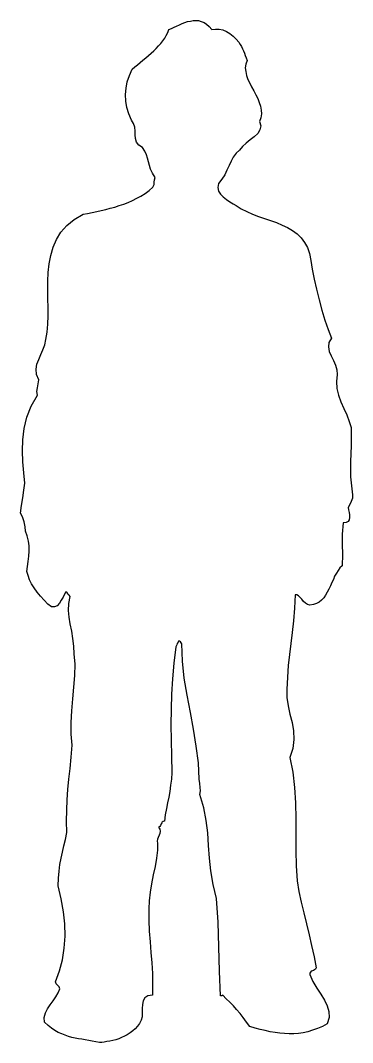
# Model space of a CAD drawing. Extents: x -3257 to 6743, y 13293 to 23293.
# Drawn here: x 1816 to 2342, y 15206 to 16824 of the extents above; entities that cross this region are included whole.
import ezdxf

# ---------------------------------------------------------------- set-up
doc = ezdxf.new("R2010")
doc.units = 0
doc.header["$LTSCALE"] = 1270
doc.header["$MEASUREMENT"] = 0
doc.layers.get('0').update_dxf_attribs({"linetype": 'CONTINUOUS'})

msp = doc.modelspace()

# ---------------------------------------------------------------- linework, layer by layer
at = {"linetype": 'Continuous'}
for p, q in [((2063.2, 16815.3), (2067.8, 16817.4)), ((2067.8, 16817.4), (2072, 16819.2)), ((2072, 16819.2), (2076.2, 16821)), ((2076.2, 16821), (2080.7, 16822.5)), ((2080.7, 16822.5), (2085.2, 16823.4)), ((2085.2, 16823.4), (2089.4, 16824.3)), ((2089.4, 16824.3), (2093.9, 16824.3)), ((2093.9, 16824.3), (2098.1, 16824)), ((2098.1, 16824), (2102.3, 16822.8)), ((2102.3, 16822.8), (2106.9, 16821)), ((2106.9, 16821), (2110.8, 16818.3)), ((2110.8, 16818.3), (2115, 16814.7)), ((2044.6, 16796.3), (2047, 16800.5)), ((2047, 16800.5), (2049.4, 16805)), ((2049.4, 16805), (2051.2, 16809.8)), ((2051.2, 16809.8), (2055.1, 16811.7)), ((2055.1, 16811.7), (2059.3, 16813.5)), ((2059.3, 16813.5), (2063.2, 16815.3)), ((2115, 16814.7), (2118.9, 16809.8)), ((2118.9, 16809.8), (2124.9, 16810.7)), ((2124.9, 16810.7), (2130.9, 16810.4)), ((2130.9, 16810.4), (2136.6, 16809.2)), ((2136.6, 16809.2), (2142.3, 16806.8)), ((2142.3, 16806.8), (2147.8, 16803.5)), ((2147.8, 16803.5), (2152.9, 16799.3)), ((2031.1, 16780.1), (2034.7, 16784)), ((2034.7, 16784), (2038.3, 16787.9)), ((2038.3, 16787.9), (2041.6, 16792.1)), ((2041.6, 16792.1), (2044.6, 16796.3)), ((2152.9, 16799.3), (2157.4, 16794.8)), ((2157.4, 16794.8), (2161.6, 16790)), ((2161.6, 16790), (2164, 16786.4)), ((2164, 16786.4), (2166.1, 16782.8)), ((2014.5, 16765), (2018.7, 16768.6)), ((2018.7, 16768.6), (2022.9, 16772.5)), ((2022.9, 16772.5), (2027.1, 16776.1)), ((2027.1, 16776.1), (2031.1, 16780.1)), ((2166.1, 16782.8), (2167.9, 16779.5)), ((2167.9, 16779.5), (2169.4, 16776.1)), ((2169.4, 16776.1), (2170.9, 16772.5)), ((2170.9, 16772.5), (2172.1, 16768.9)), ((2172.1, 16768.9), (2173.6, 16765.3)), ((1997.1, 16750.6), (2001.3, 16754.2)), ((2001.3, 16754.2), (2005.8, 16757.8)), ((2005.8, 16757.8), (2010, 16761.4)), ((2010, 16761.4), (2014.5, 16765)), ((2173, 16755.1), (2172.1, 16749.4)), ((2174.8, 16761.1), (2173, 16755.1)), ((2173.6, 16765.3), (2174.8, 16761.1)), ((1985.3, 16727.1), (1988.6, 16737)), ((1988.6, 16737), (1992.8, 16747)), ((1992.8, 16747), (1997.1, 16750.6)), ((2172.1, 16749.4), (2172.7, 16743.4)), ((2172.7, 16743.4), (2174.2, 16737.3)), ((2174.2, 16737.3), (2176.3, 16731)), ((1983.5, 16717.2), (1985.3, 16727.1)), ((2176.3, 16731), (2179, 16725)), ((2179, 16725), (2182.1, 16719)), ((2182.1, 16719), (2185.4, 16712.7)), ((1982.6, 16707), (1983.5, 16717.2)), ((1983.2, 16696.7), (1982.6, 16707)), ((2185.4, 16712.7), (2188.7, 16706.7)), ((2188.7, 16706.7), (2191.7, 16700.6)), ((1984.7, 16686.5), (1983.2, 16696.7)), ((1987.7, 16676.6), (1984.7, 16686.5)), ((2191.7, 16700.6), (2194.1, 16694.3)), ((2194.1, 16694.3), (2196.2, 16688.3)), ((2196.2, 16688.3), (2197.4, 16682.3)), ((1991.9, 16666.3), (1987.7, 16676.6)), ((2196.8, 16670.3), (2194.7, 16664.2)), ((2197.7, 16676.3), (2196.8, 16670.3)), ((2197.4, 16682.3), (2197.7, 16676.3)), ((1995.2, 16660.9), (1991.9, 16666.3)), ((1997.1, 16655.2), (1995.2, 16660.9)), ((1997.7, 16649.2), (1997.1, 16655.2)), ((2194.7, 16664.2), (2196.5, 16657.3)), ((2196.5, 16657.3), (2195.3, 16651)), ((1997.7, 16642.9), (1997.7, 16649.2)), ((1998.3, 16637.2), (1997.7, 16642.9)), ((2186.3, 16640.2), (2179.9, 16635.1)), ((2191.7, 16645.3), (2186.3, 16640.2)), ((2195.3, 16651), (2191.7, 16645.3)), ((2000.1, 16631.7), (1998.3, 16637.2)), ((2003.4, 16626.9), (2000.1, 16631.7)), ((2009.4, 16623.3), (2003.4, 16626.9)), ((2013.3, 16617.3), (2009.4, 16623.3)), ((2167.6, 16624.8), (2162.8, 16619.1)), ((2173.6, 16629.9), (2167.6, 16624.8)), ((2179.9, 16635.1), (2173.6, 16629.9)), ((2015.7, 16611.6), (2013.3, 16617.3)), ((2017.5, 16606.2), (2015.7, 16611.6)), ((2019, 16600.5), (2017.5, 16606.2)), ((2152.9, 16608), (2149.6, 16601.4)), ((2157.4, 16614), (2152.9, 16608)), ((2162.8, 16619.1), (2157.4, 16614)), ((2020.5, 16594.8), (2019, 16600.5)), ((2022.3, 16589), (2020.5, 16594.8)), ((2025, 16582.7), (2022.3, 16589)), ((2146.3, 16594.5), (2143, 16587.2)), ((2149.6, 16601.4), (2146.3, 16594.5)), ((2029.3, 16575.8), (2025, 16582.7)), ((2028.3, 16571.9), (2029.3, 16575.8)), ((2139.6, 16580), (2135.1, 16572.8)), ((2143, 16587.2), (2139.6, 16580)), ((2019.9, 16555), (2025.9, 16560.2)), ((2025.9, 16560.2), (2027.7, 16564.4)), ((2027.7, 16564.4), (2028, 16568)), ((2028, 16568), (2028.3, 16571.9)), ((2129.7, 16565.9), (2128.5, 16559.6)), ((2128.5, 16559.6), (2129.7, 16554.1)), ((2135.1, 16572.8), (2129.7, 16565.9)), ((1993.5, 16539.1), (2000.4, 16542.7)), ((2000.4, 16542.7), (2007, 16546.3)), ((2007, 16546.3), (2013.6, 16550.5)), ((2013.6, 16550.5), (2019.9, 16555)), ((2129.7, 16554.1), (2132.7, 16549.3)), ((2132.7, 16549.3), (2137.2, 16544.8)), ((2137.2, 16544.8), (2142.3, 16540.9)), ((2142.3, 16540.9), (2147.8, 16537.3)), ((1944.1, 16523.1), (1951.3, 16524.7)), ((1951.3, 16524.7), (1958.3, 16526.8)), ((1958.3, 16526.8), (1965.5, 16528.6)), ((1965.5, 16528.6), (1972.7, 16531)), ((1972.7, 16531), (1979.6, 16533.4)), ((1979.6, 16533.4), (1986.8, 16536.1)), ((1986.8, 16536.1), (1993.5, 16539.1)), ((2147.8, 16537.3), (2152.9, 16534)), ((2152.9, 16534), (2157.4, 16531)), ((2157.4, 16531), (2165.5, 16526.2)), ((2165.5, 16526.2), (2174.5, 16521.6)), ((1889.7, 16499.4), (1901.4, 16509)), ((1901.4, 16509), (1915.5, 16517.4)), ((1915.5, 16517.4), (1922.5, 16518.6)), ((1922.5, 16518.6), (1929.7, 16520.1)), ((1929.7, 16520.1), (1936.9, 16521.6)), ((1936.9, 16521.6), (1944.1, 16523.1)), ((2174.5, 16521.6), (2183.6, 16517.7)), ((2183.6, 16517.7), (2192.9, 16514.1)), ((2192.9, 16514.1), (2202.5, 16510.8)), ((2202.5, 16510.8), (2211.8, 16507.5)), ((1880.3, 16488.9), (1889.7, 16499.4)), ((2211.8, 16507.5), (2221.2, 16504.2)), ((2221.2, 16504.2), (2230.2, 16500.3)), ((2230.2, 16500.3), (2238.6, 16496.4)), ((2238.6, 16496.4), (2246.7, 16491.6)), ((1868, 16465.1), (1873.4, 16477.4)), ((1873.4, 16477.4), (1880.3, 16488.9)), ((2246.7, 16491.6), (2254, 16486.4)), ((2254, 16486.4), (2260.6, 16480.1)), ((2260.6, 16480.1), (2266, 16472.9)), ((1864.1, 16452.2), (1868, 16465.1)), ((2266, 16472.9), (2270.5, 16464.8)), ((2270.5, 16464.8), (2273.8, 16455.2)), ((1861.7, 16438.9), (1864.1, 16452.2)), ((2273.8, 16455.2), (2275.6, 16444.3)), ((2275.6, 16444.3), (2278, 16430.2)), ((1860.2, 16425.4), (1861.7, 16438.9)), ((2278, 16430.2), (2281.3, 16414.6)), ((1859.6, 16411.5), (1860.2, 16425.4)), ((1859.6, 16397.7), (1859.6, 16411.5)), ((2281.3, 16414.6), (2284.9, 16398.6)), ((1859.6, 16383.6), (1859.6, 16397.7)), ((2284.9, 16398.6), (2288.9, 16382.1)), ((1859.9, 16370), (1859.6, 16383.6)), ((2288.9, 16382.1), (2293.4, 16365.5)), ((1859.9, 16356.5), (1859.9, 16370)), ((2293.4, 16365.5), (2298.2, 16349.9)), ((1859.6, 16343.3), (1859.9, 16356.5)), ((2298.2, 16349.9), (2303.3, 16334.8)), ((1856.3, 16318.9), (1858.4, 16330.6)), ((1858.4, 16330.6), (1859.6, 16343.3)), ((2303.3, 16334.8), (2308.7, 16321.3)), ((1854.8, 16310.8), (1856.3, 16318.9)), ((2304.5, 16314.4), (2303.6, 16307.5)), ((2308.7, 16321.3), (2304.5, 16314.4)), ((1848.4, 16295.1), (1851.8, 16302.9)), ((1851.8, 16302.9), (1854.8, 16310.8)), ((2303.6, 16307.5), (2304.8, 16300.2)), ((2304.8, 16300.2), (2307.8, 16293)), ((1842.4, 16279.8), (1845.1, 16287.6)), ((1845.1, 16287.6), (1848.4, 16295.1)), ((2307.8, 16293), (2311.4, 16285.8)), ((2311.4, 16285.8), (2315, 16278.3)), ((1840.9, 16272), (1842.4, 16279.8)), ((1841.8, 16263.8), (1840.9, 16272)), ((2315, 16278.3), (2317.1, 16271.1)), ((2317.1, 16271.1), (2317.4, 16263.8)), ((1845.4, 16255.1), (1841.8, 16263.8)), ((1844.5, 16248.8), (1845.4, 16255.1)), ((2317.4, 16263.8), (2316.2, 16252.7)), ((2316.2, 16252.7), (2317.1, 16241.6)), ((1842.1, 16236.8), (1843, 16242.8)), ((1843, 16230.8), (1842.1, 16236.8)), ((1843, 16242.8), (1844.5, 16248.8)), ((2317.1, 16241.6), (2319.8, 16230.8)), ((1833.1, 16213.3), (1843, 16230.8)), ((2319.8, 16230.8), (2323.4, 16220.2)), ((2323.4, 16220.2), (2328, 16210)), ((1826.2, 16195.9), (1833.1, 16213.3)), ((2328, 16210), (2332.5, 16199.8)), ((1822, 16178.1), (1826.2, 16195.9)), ((2332.5, 16199.8), (2336.4, 16189.5)), ((2336.4, 16189.5), (2339.4, 16179.6)), ((1819.9, 16160.4), (1822, 16178.1)), ((2339.4, 16179.6), (2339.7, 16150.7)), ((1819.6, 16142.6), (1819.9, 16160.4)), ((1820.2, 16125.2), (1819.6, 16142.6)), ((2339.7, 16150.7), (2338.8, 16126.1)), ((1821.7, 16108), (1820.2, 16125.2)), ((2338.8, 16126.1), (2338.5, 16101.7)), ((1823.2, 16091.5), (1821.7, 16108)), ((1821.7, 16080.3), (1823.2, 16091.5)), ((2338.5, 16101.7), (2341.8, 16073.1)), ((1819.9, 16068.6), (1821.7, 16080.3)), ((2341.8, 16073.1), (2341.5, 16068)), ((1816.3, 16044.2), (1818.1, 16056.3)), ((1818.1, 16056.3), (1819.9, 16068.6)), ((2337.6, 16057.8), (2334.9, 16053)), ((2339.7, 16062.6), (2337.6, 16057.8)), ((2341.5, 16068), (2339.7, 16062.6)), ((1819.6, 16038.2), (1816.3, 16044.2)), ((2334.9, 16053), (2335.5, 16049.4)), ((2335.5, 16049.4), (2336.4, 16045.4)), ((2336.4, 16045.4), (2337, 16041.2)), ((2337, 16041.2), (2337, 16037)), ((1822.3, 16030.4), (1819.6, 16038.2)), ((1823.8, 16022.6), (1822.3, 16030.4)), ((1824.1, 16015.7), (1823.8, 16022.6)), ((2327.1, 16028.9), (2325.2, 16010.9)), ((2331.9, 16029.2), (2327.1, 16028.9)), ((2334.9, 16030.7), (2331.9, 16029.2)), ((2336.4, 16033.4), (2334.9, 16030.7)), ((2337, 16037), (2336.4, 16033.4)), ((1827.1, 16008.1), (1824.1, 16015.7)), ((1828.9, 16000), (1827.1, 16008.1)), ((2325.2, 16010.9), (2325.2, 15994.9)), ((1829.8, 15992.2), (1828.9, 16000)), ((1829.8, 15984.1), (1829.8, 15992.2)), ((2325.2, 15994.9), (2325.9, 15978.7)), ((1828.6, 15967.8), (1829.5, 15976)), ((1829.5, 15976), (1829.8, 15984.1)), ((2325.9, 15978.7), (2325.2, 15960.6)), ((1826.5, 15951.9), (1827.4, 15959.7)), ((1827.4, 15959.7), (1828.6, 15967.8)), ((2325.2, 15960.6), (2321.9, 15957.3)), ((1828.3, 15945.3), (1826.5, 15951.9)), ((1830.7, 15938.7), (1828.3, 15945.3)), ((2313.5, 15944.4), (2311.4, 15939.3)), ((2316.2, 15948.9), (2313.5, 15944.4)), ((2318.9, 15953.4), (2316.2, 15948.9)), ((2321.9, 15957.3), (2318.9, 15953.4)), ((1834, 15932), (1830.7, 15938.7)), ((1838.2, 15925.7), (1834, 15932)), ((1842.7, 15919.1), (1838.2, 15925.7)), ((2306.9, 15929), (2304.5, 15923.9)), ((2309, 15934.2), (2306.9, 15929)), ((2311.4, 15939.3), (2309, 15934.2)), ((1847.8, 15912.8), (1842.7, 15919.1)), ((1853.6, 15906.5), (1847.8, 15912.8)), ((1883.6, 15911.3), (1880.9, 15906.2)), ((1886.1, 15916.1), (1883.6, 15911.3)), ((1888.2, 15919.7), (1886.1, 15916.1)), ((1890, 15917.9), (1888.2, 15919.7)), ((1891.8, 15915.8), (1890, 15917.9)), ((1893.6, 15914), (1891.8, 15915.8)), ((1893, 15901.1), (1895.1, 15911.9)), ((1895.1, 15911.9), (1893.6, 15914)), ((2251.2, 15914.9), (2250, 15893.5)), ((2253.7, 15914.9), (2251.2, 15914.9)), ((2256.4, 15913.4), (2253.7, 15914.9)), ((2258.8, 15910.7), (2256.4, 15913.4)), ((2261.5, 15907.7), (2258.8, 15910.7)), ((2296.4, 15910.1), (2292.8, 15906.5)), ((2299.1, 15914.3), (2296.4, 15910.1)), ((2301.8, 15919.1), (2299.1, 15914.3)), ((2304.5, 15923.9), (2301.8, 15919.1)), ((1859.6, 15899.9), (1853.6, 15906.5)), ((1865.3, 15895.9), (1859.6, 15899.9)), ((1870.1, 15895.6), (1865.3, 15895.9)), ((1874.3, 15897.5), (1870.1, 15895.6)), ((1877.9, 15901.4), (1874.3, 15897.5)), ((1880.9, 15906.2), (1877.9, 15901.4)), ((1892.4, 15890.2), (1893, 15901.1)), ((2250, 15893.5), (2248.2, 15873.7)), ((2264.2, 15904.4), (2261.5, 15907.7)), ((2267.2, 15901.4), (2264.2, 15904.4)), ((2270.5, 15899.3), (2267.2, 15901.4)), ((2274.1, 15898.4), (2270.5, 15899.3)), ((2279.8, 15899.3), (2274.1, 15898.4)), ((2284.6, 15900.8), (2279.8, 15899.3)), ((2289.2, 15903.2), (2284.6, 15900.8)), ((2292.8, 15906.5), (2289.2, 15903.2)), ((1893.3, 15879.4), (1892.4, 15890.2)), ((1895.1, 15868.6), (1893.3, 15879.4)), ((1897.5, 15857.4), (1895.1, 15868.6)), ((2248.2, 15873.7), (2246.1, 15855.3)), ((1899.3, 15845.7), (1897.5, 15857.4)), ((1900.8, 15833.7), (1899.3, 15845.7)), ((2246.1, 15855.3), (2244, 15837.9)), ((1901.4, 15821.3), (1900.8, 15833.7)), ((2062.3, 15832.2), (2059, 15806.6)), ((2062.9, 15833.7), (2062.3, 15832.2)), ((2063.8, 15835.8), (2062.9, 15833.7)), ((2064.4, 15837.9), (2063.8, 15835.8)), ((2065.6, 15840), (2064.4, 15837.9)), ((2066.6, 15841.2), (2065.6, 15840)), ((2068.1, 15841.5), (2066.6, 15841.2)), ((2069.6, 15840.3), (2068.1, 15841.5)), ((2071.4, 15837), (2069.6, 15840.3)), ((2072.6, 15809.9), (2071.4, 15837)), ((2244, 15837.9), (2241.9, 15820.4)), ((1902.6, 15804.8), (1901.4, 15821.3)), ((2241.9, 15820.4), (2240.1, 15803)), ((1902.3, 15787), (1902.6, 15804.8)), ((2059, 15806.6), (2056.9, 15781.9)), ((2075.6, 15782.8), (2072.6, 15809.9)), ((2240.1, 15803), (2238.6, 15784.6)), ((1900.8, 15768.7), (1902.3, 15787)), ((2056.9, 15781.9), (2055.4, 15757.6)), ((2080.1, 15755.8), (2075.6, 15782.8)), ((2238.6, 15784.6), (2237.7, 15765.1)), ((1899, 15750), (1900.8, 15768.7)), ((2237.7, 15765.1), (2238, 15752.2)), ((1897.5, 15731.1), (1899, 15750)), ((2055.4, 15757.6), (2054.8, 15733.5)), ((2085.2, 15728.7), (2080.1, 15755.8)), ((2238, 15752.2), (2239.8, 15738.9)), ((2054.8, 15733.5), (2054.5, 15709.1)), ((2239.8, 15738.9), (2242.8, 15726)), ((1896.3, 15712.4), (1897.5, 15731.1)), ((2090.3, 15701.9), (2085.2, 15728.7)), ((2242.8, 15726), (2246.1, 15712.7)), ((1896.3, 15694.1), (1896.3, 15712.4)), ((2054.5, 15709.1), (2054.8, 15684.8)), ((2094.5, 15675.1), (2090.3, 15701.9)), ((2246.1, 15712.7), (2248.2, 15699.2)), ((2248.2, 15699.2), (2249.1, 15685.7)), ((1898.1, 15676.9), (1896.3, 15694.1)), ((2054.8, 15684.8), (2055.1, 15659.5)), ((2249.1, 15685.7), (2247.3, 15671.5)), ((1896.3, 15657.7), (1898.1, 15676.9)), ((2097.8, 15648.7), (2094.5, 15675.1)), ((2247.3, 15671.5), (2242.5, 15657.1)), ((1894.8, 15639.9), (1896.3, 15657.7)), ((2055.1, 15659.5), (2055.7, 15633.6)), ((2242.5, 15657.1), (2247.3, 15633.9)), ((1893, 15623.1), (1894.8, 15639.9)), ((2099, 15622.8), (2097.8, 15648.7)), ((1891.5, 15606.8), (1893, 15623.1)), ((2055.1, 15623.1), (2053.9, 15613.2)), ((2055.7, 15633.6), (2055.1, 15623.1)), ((2100.2, 15615.9), (2099, 15622.8)), ((2247.3, 15633.9), (2250, 15609.9)), ((1890.3, 15590.3), (1891.5, 15606.8)), ((2052.4, 15603.5), (2050.9, 15594.5)), ((2053.9, 15613.2), (2052.4, 15603.5)), ((2099.9, 15598.7), (2101.1, 15604.4)), ((2100.8, 15609.9), (2100.2, 15615.9)), ((2101.1, 15604.4), (2100.8, 15609.9)), ((2250, 15609.9), (2251.6, 15585.2)), ((1889.7, 15573.8), (1890.3, 15590.3)), ((2050.9, 15594.5), (2049.1, 15585.2)), ((2106.3, 15577.7), (2099.9, 15598.7)), ((1889.1, 15556.6), (1889.7, 15573.8)), ((2047.3, 15576.2), (2045.5, 15566.5)), ((2049.1, 15585.2), (2047.3, 15576.2)), ((2110.2, 15557.5), (2106.3, 15577.7)), ((2251.6, 15585.2), (2251.8, 15559.9)), ((1889.4, 15538.3), (1889.1, 15556.6)), ((2039.8, 15553.6), (2039.2, 15552.4)), ((2040.7, 15554.8), (2039.8, 15553.6)), ((2041.9, 15555.7), (2040.7, 15554.8)), ((2044, 15556.6), (2041.9, 15555.7)), ((2045.5, 15566.5), (2044, 15556.6)), ((2112.6, 15537.7), (2110.2, 15557.5)), ((2251.8, 15559.9), (2251.8, 15534.9)), ((1887.3, 15527.4), (1889.4, 15538.3)), ((2036.8, 15548.2), (2034.7, 15547)), ((2034.7, 15547), (2036.8, 15543.7)), ((2036.8, 15537.1), (2035.6, 15534)), ((2038, 15549.4), (2036.8, 15548.2)), ((2036.8, 15543.7), (2037.4, 15540.4)), ((2037.4, 15540.4), (2036.8, 15537.1)), ((2038.6, 15550.9), (2038, 15549.4)), ((2039.2, 15552.4), (2038.6, 15550.9)), ((2114.1, 15517.8), (2112.6, 15537.7)), ((1885.1, 15517.2), (1887.3, 15527.4)), ((2033.2, 15527.7), (2032.6, 15524.7)), ((2032.6, 15524.7), (2032.9, 15521.7)), ((2032.9, 15521.7), (2032.9, 15510.3)), ((2034.4, 15530.7), (2033.2, 15527.7)), ((2035.6, 15534), (2034.4, 15530.7)), ((2251.8, 15534.9), (2251.8, 15510)), ((1880.6, 15497.7), (1882.7, 15507.3)), ((1882.7, 15507.3), (1885.1, 15517.2)), ((2032.9, 15510.3), (2031.7, 15497.7)), ((2115.6, 15497.9), (2114.1, 15517.8)), ((2251.8, 15510), (2252.4, 15485.6)), ((1878.8, 15487.7), (1880.6, 15497.7)), ((2031.7, 15497.7), (2029.3, 15484.4)), ((2117.7, 15477.5), (2115.6, 15497.9)), ((1876.4, 15466.1), (1877.3, 15477.2)), ((1877.3, 15477.2), (1878.8, 15487.7)), ((2029.3, 15484.4), (2026.5, 15471.2)), ((2121, 15456.1), (2117.7, 15477.5)), ((2252.4, 15485.6), (2254.2, 15461.9)), ((1876.1, 15454), (1876.4, 15466.1)), ((2023.8, 15457.3), (2021.4, 15443.8)), ((2026.5, 15471.2), (2023.8, 15457.3)), ((2126.7, 15434.2), (2121, 15456.1)), ((2254.2, 15461.9), (2257, 15445)), ((1880.9, 15433.3), (1876.1, 15454)), ((2021.4, 15443.8), (2019.9, 15430.3)), ((2257, 15445), (2260.6, 15428.2)), ((1884.6, 15413.1), (1880.9, 15433.3)), ((2019.9, 15430.3), (2019.6, 15417.6)), ((2129.1, 15396.3), (2126.7, 15434.2)), ((2260.6, 15428.2), (2264.5, 15411)), ((1886.4, 15393.6), (1884.6, 15413.1)), ((2019.6, 15417.6), (2019.6, 15399.6)), ((2264.5, 15411), (2268.7, 15393.9)), ((1887, 15374.3), (1886.4, 15393.6)), ((2019.6, 15399.6), (2020.2, 15382.4)), ((2130.3, 15357.5), (2129.1, 15396.3)), ((2268.7, 15393.9), (2272.9, 15376.4)), ((2020.2, 15382.4), (2021.4, 15365.3)), ((2272.9, 15376.4), (2277.1, 15359.3)), ((1885.5, 15355.4), (1887, 15374.3)), ((2021.4, 15365.3), (2022.6, 15348.7)), ((2277.1, 15359.3), (2281, 15341.5)), ((1882.7, 15337), (1885.5, 15355.4)), ((2022.6, 15348.7), (2024.1, 15332.2)), ((2131.5, 15318.7), (2130.3, 15357.5)), ((1877.9, 15319.3), (1882.7, 15337)), ((2024.1, 15332.2), (2025, 15315.3)), ((2281, 15341.5), (2284.3, 15324.1)), ((1871.6, 15301.8), (1877.9, 15319.3)), ((2025, 15315.3), (2025.3, 15298.5)), ((2133, 15279.9), (2131.5, 15318.7)), ((2274.4, 15315.9), (2274.1, 15313.8)), ((2274.1, 15313.8), (2279.2, 15302.4)), ((2275.3, 15317.5), (2274.4, 15315.9)), ((2276.5, 15318.7), (2275.3, 15317.5)), ((2278.3, 15319.3), (2276.5, 15318.7)), ((2279.8, 15320.2), (2278.3, 15319.3)), ((2281.6, 15320.8), (2279.8, 15320.2)), ((2283.1, 15322.3), (2281.6, 15320.8)), ((2284.3, 15324.1), (2283.1, 15322.3)), ((1872.8, 15298.8), (1871.6, 15301.8)), ((1875.2, 15296.4), (1872.8, 15298.8)), ((1877.3, 15294), (1875.2, 15296.4)), ((2025.3, 15298.5), (2025, 15280.8)), ((2279.2, 15302.4), (2285.2, 15292.2)), ((1872.2, 15278), (1876.1, 15284.4)), ((1876.1, 15284.4), (1878.5, 15291)), ((1878.5, 15291), (1877.3, 15294)), ((2017.8, 15279.9), (2013.3, 15276.8)), ((2025, 15280.8), (2017.8, 15279.9)), ((2134.2, 15279.9), (2133, 15279.9)), ((2135.1, 15279.9), (2134.2, 15279.9)), ((2135.7, 15280.1), (2135.1, 15279.9)), ((2136.3, 15280.8), (2135.7, 15280.1)), ((2142, 15275.3), (2136.3, 15280.8)), ((2285.2, 15292.2), (2291.6, 15282.6)), ((2291.6, 15282.6), (2297.3, 15273.2)), ((1859, 15259.4), (1863.2, 15265.7)), ((1863.2, 15265.7), (1868, 15271.7)), ((1868, 15271.7), (1872.2, 15278)), ((2009.4, 15266.3), (2009.1, 15260)), ((2010.6, 15272), (2009.4, 15266.3)), ((2013.3, 15276.8), (2010.6, 15272)), ((2147.8, 15269.9), (2142, 15275.3)), ((2153.2, 15264.2), (2147.8, 15269.9)), ((2158.3, 15258.2), (2153.2, 15264.2)), ((2297.3, 15273.2), (2301.8, 15264.2)), ((2301.8, 15264.2), (2304.5, 15254.9)), ((1853.9, 15245.6), (1855.7, 15252.8)), ((1855.7, 15252.8), (1859, 15259.4)), ((2008.8, 15246.8), (2007.3, 15241.3)), ((2009.1, 15253.1), (2008.8, 15246.8)), ((2009.1, 15260), (2009.1, 15253.1)), ((2163.7, 15251.9), (2158.3, 15258.2)), ((2168.8, 15245.3), (2163.7, 15251.9)), ((2304.5, 15254.9), (2304.8, 15245.6)), ((1854.2, 15238), (1853.9, 15245.6)), ((1859.9, 15232.9), (1854.2, 15238)), ((1865.3, 15228.7), (1859.9, 15232.9)), ((2001.3, 15231.7), (1997.7, 15227.8)), ((2004.6, 15236.2), (2001.3, 15231.7)), ((2007.3, 15241.3), (2004.6, 15236.2)), ((2173.9, 15238.3), (2168.8, 15245.3)), ((2179.3, 15231.1), (2173.9, 15238.3)), ((2187.5, 15228.7), (2179.3, 15231.1)), ((2294, 15231.4), (2286.4, 15228.1)), ((2301.8, 15235.6), (2294, 15231.4)), ((2304.8, 15245.6), (2301.8, 15235.6)), ((1870.7, 15225.1), (1865.3, 15228.7)), ((1876.1, 15221.8), (1870.7, 15225.1)), ((1881.5, 15219.4), (1876.1, 15221.8)), ((1887, 15217.3), (1881.5, 15219.4)), ((1892.1, 15215.5), (1887, 15217.3)), ((1897.5, 15214), (1892.1, 15215.5)), ((1902.6, 15212.8), (1897.5, 15214)), ((1976.3, 15213.7), (1971.8, 15211.9)), ((1981.1, 15215.8), (1976.3, 15213.7)), ((1985.3, 15218.2), (1981.1, 15215.8)), ((1989.8, 15221.2), (1985.3, 15218.2)), ((1994.1, 15224.2), (1989.8, 15221.2)), ((1997.7, 15227.8), (1994.1, 15224.2)), ((2195.6, 15226.6), (2187.5, 15228.7)), ((2203.4, 15224.8), (2195.6, 15226.6)), ((2211.2, 15223), (2203.4, 15224.8)), ((2219.1, 15221.8), (2211.2, 15223)), ((2226.6, 15220.6), (2219.1, 15221.8)), ((2234.1, 15220), (2226.6, 15220.6)), ((2241.6, 15219.7), (2234.1, 15220)), ((2248.8, 15219.7), (2241.6, 15219.7)), ((2256.4, 15220.3), (2248.8, 15219.7)), ((2263.9, 15221.5), (2256.4, 15220.3)), ((2271.1, 15223), (2263.9, 15221.5)), ((2278.6, 15225.4), (2271.1, 15223)), ((2286.4, 15228.1), (2278.6, 15225.4)), ((1908, 15211.9), (1902.6, 15212.8)), ((1913.4, 15211), (1908, 15211.9)), ((1918.8, 15210.1), (1913.4, 15211)), ((1924.3, 15209.1), (1918.8, 15210.1)), ((1929.7, 15208.2), (1924.3, 15209.1)), ((1935.4, 15207.1), (1929.7, 15208.2)), ((1941.1, 15205.8), (1935.4, 15207.1)), ((1945, 15206.1), (1941.1, 15205.8)), ((1948.9, 15206.7), (1945, 15206.1)), ((1953.1, 15207.4), (1948.9, 15206.7)), ((1957.6, 15208.2), (1953.1, 15207.4)), ((1962.2, 15209.1), (1957.6, 15208.2)), ((1967, 15210.4), (1962.2, 15209.1)), ((1971.8, 15211.9), (1967, 15210.4))]:
    msp.add_line(p, q, dxfattribs=at)

doc.saveas('drawing.dxf')
